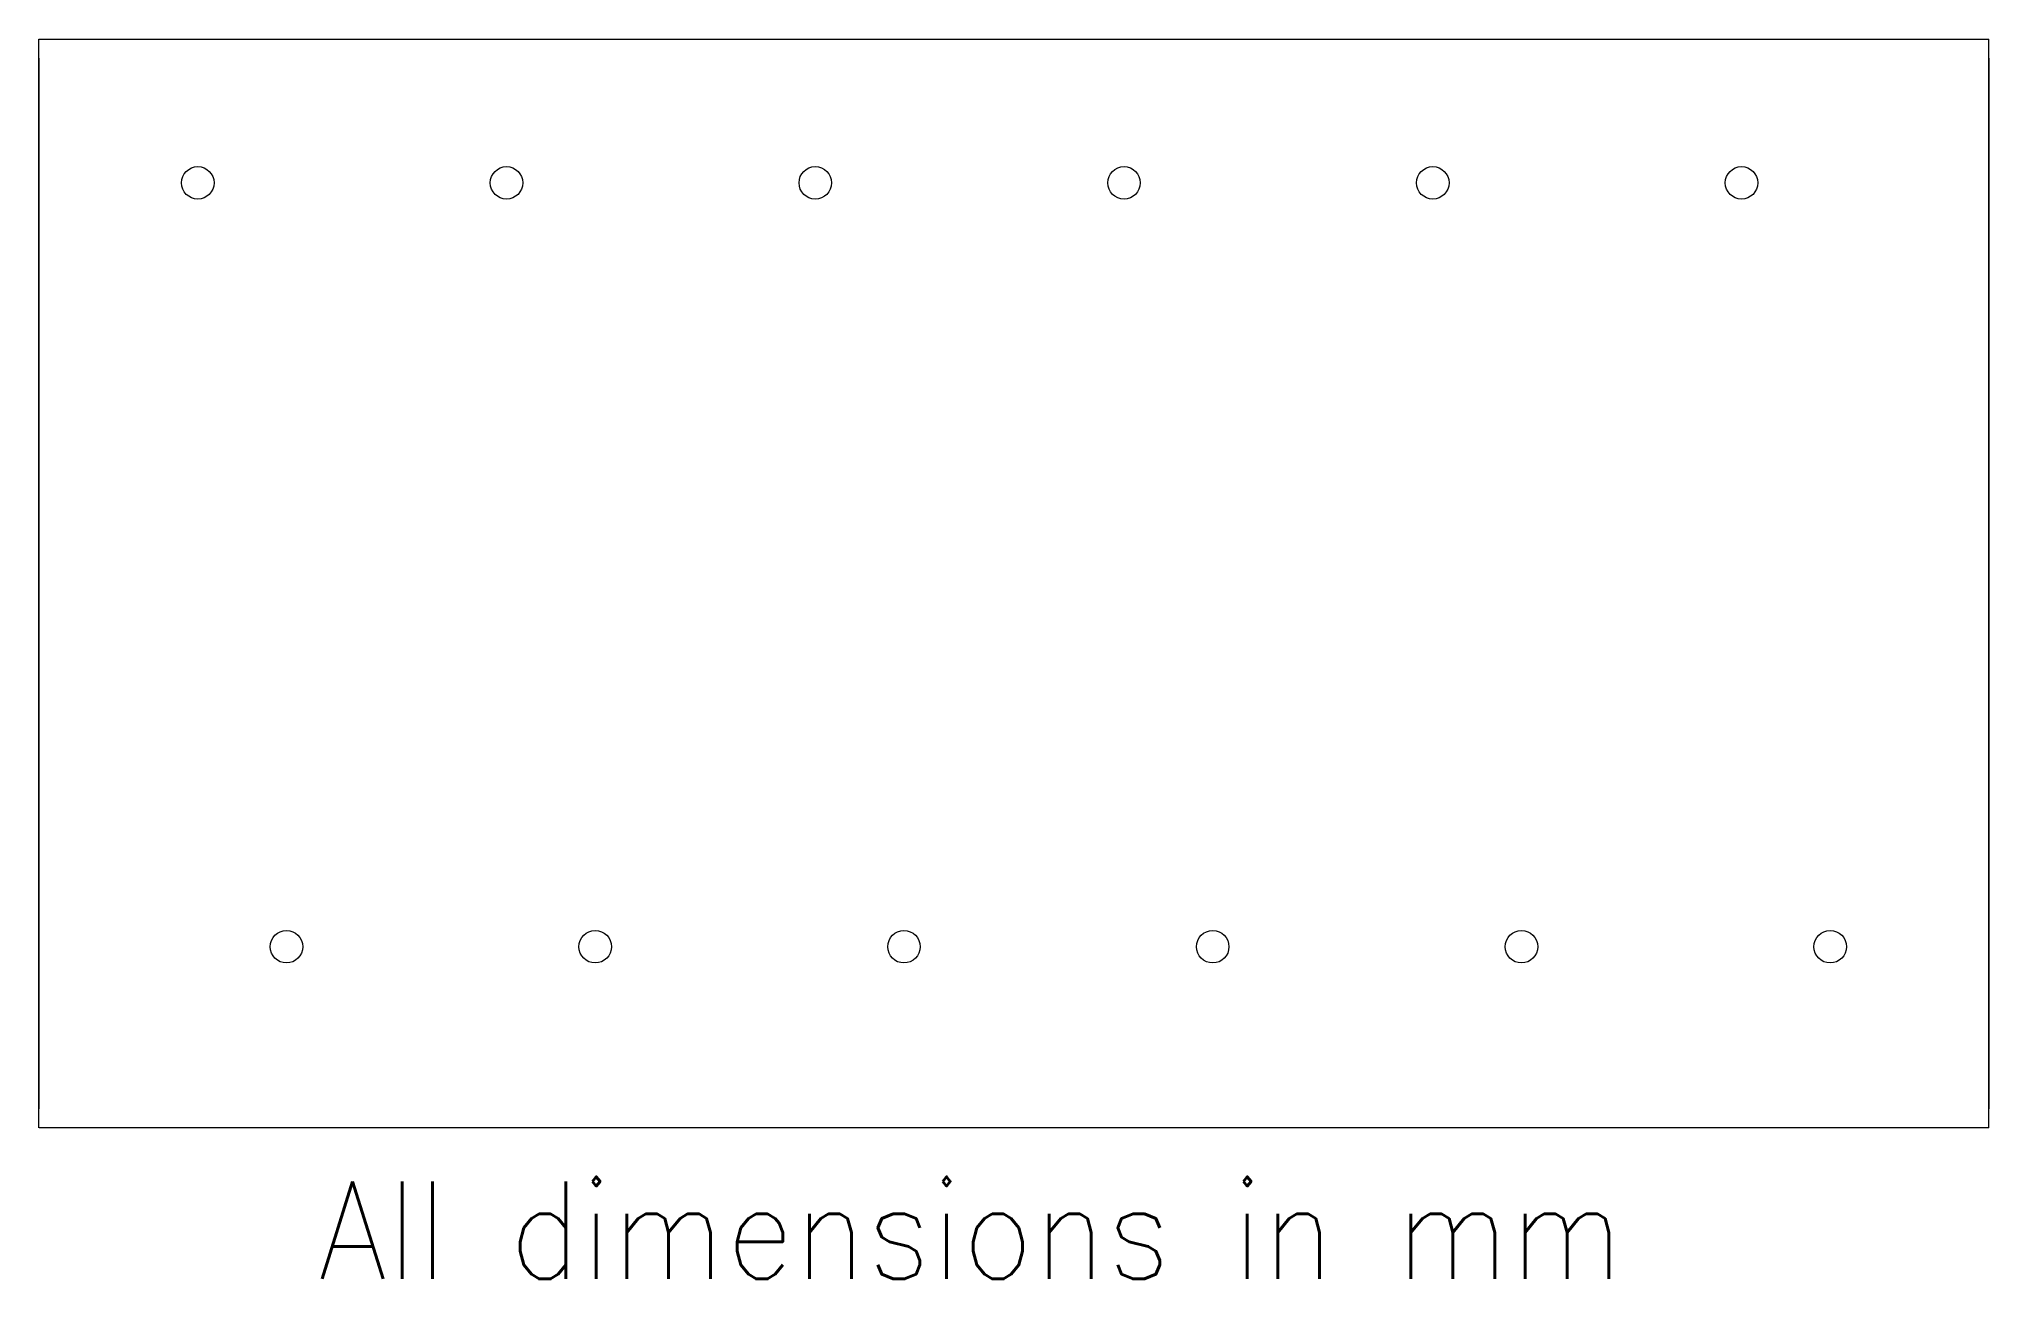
# Model space of a CAD drawing. Header units: millimetres. Extents: x 0 to 120, y -9 to 67.
import ezdxf

# ---------------------------------------------------------------- set-up
doc = ezdxf.new("R2010")
doc.units = ezdxf.units.MM
doc.layers.get('0').update_dxf_attribs({"lineweight": 5})
doc.styles.add('textstyle0', font='')
doc.styles.get('textstyle0').set_extended_font_data('Standard')

msp = doc.modelspace()

# ---------------------------------------------------------------- linework, layer by layer
for p, q in [((0, 67), (120, 67)), ((0, 0), (0, 67)), ((120, 0), (120, 67)), ((120, 65.83), (120, 1.17)), ((120, 0), (0, 0))]:
    msp.add_line(p, q)
msp.add_lwpolyline([(0, 65.83), (0, 1.17)])
for centre in [(9.77, 58.15), (28.77, 58.15), (47.77, 58.15), (66.77, 58.15), (85.77, 58.15), (104.77, 58.15), (15.23, 11.15), (34.23, 11.15), (53.23, 11.15), (72.23, 11.15), (91.23, 11.15), (110.23, 11.15)]:
    msp.add_circle(centre, 1)

# ---------------------------------------------------------------- texts
at = {"color": 3, "true_color": 0x00ff00, "insert": (57.37, -6.29), "char_height": 6, "attachment_point": 5, "style": 'textstyle0'}
msp.add_mtext('All dimensions in mm', dxfattribs=at)

doc.saveas('drawing.dxf')
